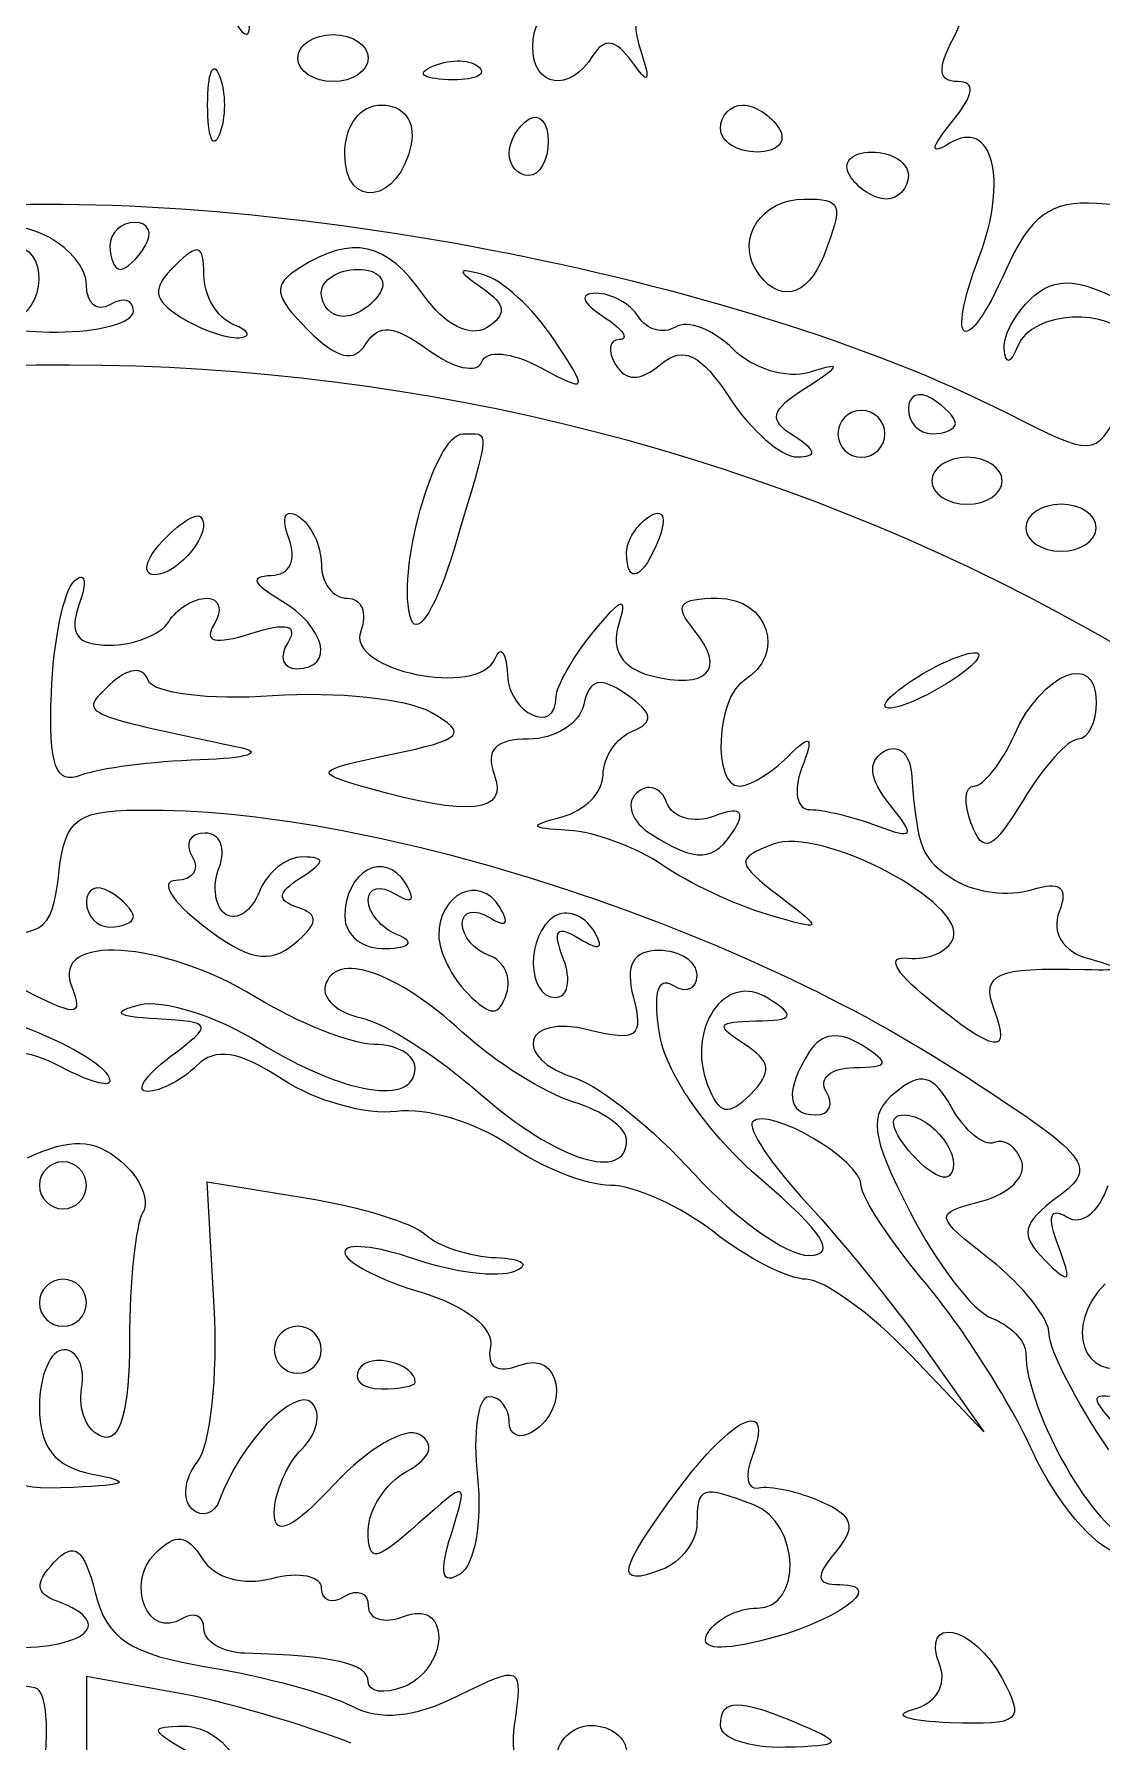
# Model space of a CAD drawing. Header units: millimetres. Extents: x 89 to 151, y 168 to 272.
# Drawn here: x 120.79 to 128.19, y 226.78 to 238.62 of the extents above; entities that cross this region are included whole.
import ezdxf

# ---------------------------------------------------------------- set-up
doc = ezdxf.new("R2010")
doc.units = ezdxf.units.MM
doc.layers.add('Layer_1', color=7, linetype='CONTINUOUS')

msp = doc.modelspace()

# ---------------------------------------------------------------- linework, layer by layer
at = {"layer": 'Layer_1', "color": 7}
for points in [[(122.61904, 238.454622)], [(123.56541, 238.403022)], [(121.99346, 238.12898)], [(125.54983, 237.966158)], [(122.94463, 237.789749)], [(124.08439, 237.793712)], [(126.44529, 237.6405)], [(121.5607, 237.152101)], [(125.79401, 236.989222)], [(122.78186, 236.826454)], [(121.47936, 236.700361)], [(122.17128, 236.608662)], [(127.17804, 235.921328)], [(126.68958, 235.849527)], [(127.50368, 235.523885)], [(128.15497, 235.198242)], [(121.67635, 235.100356)], [(124.89851, 235.025772)], [(123.40466, 234.562084)], [(126.68954, 233.965573)], [(127.28883, 233.145218)], [(125.64827, 233.109179)], [(122.61842, 232.566118)], [(121.4793, 232.502044)], [(123.31106, 232.375259)], [(123.9461, 232.232138)], [(125.71121, 231.620422)], [(126.28259, 231.290491)], [(124.89854, 230.953877)], [(126.85568, 230.879501)], [(125.82888, 230.682332)], [(121.1532, 230.639193)], [(121.1532, 229.825088)], [(122.78141, 229.499446)], [(123.4327, 229.272731)], [(123.68108, 228.217171)], [(123.10705, 227.197924)], [(126.88363, 227.004806)], [(125.54934, 226.894314)]]:
    msp.add_lwpolyline(points, close=True, dxfattribs=at)
for points in [[(124.2975, 236.311321), (124.29711, 236.311316)], [(126.05927, 235.833048), (126.05946, 235.832997)], [(124.45959, 232.212701), (124.45871, 232.212717)], [(126.99284, 231.929292), (126.99252, 231.929278)], [(122.03898, 229.796716), (121.99058, 230.663875), (122.67094, 230.553356)], [(126.99109, 229.474111), (127.37477, 228.929569), (126.87127, 229.458738)], [(125.4638, 227.539075), (125.46393, 227.539062)], [(121.76406, 227.124013), (121.15348, 227.234716), (121.15348, 226.579155)]]:
    msp.add_lwpolyline(points, dxfattribs=at)
for points in [[(124.73577, 240.332942), (131.20967, 238.971544), (136.41821, 234.551704), (138.6965, 228.486231)], [(131.68502, 237.791805), (130.30702, 238.71475), (129.26014, 239.254957), (127.88508, 239.752619)], [(127.16534, 238.593758), (127.30834, 238.860953), (127.21994, 238.926819), (126.39767, 239.16578)], [(122.28844, 238.820993), (122.28344, 238.549624), (122.27534, 238.549624), (122.11752, 238.820993)], [(124.2472, 238.536022), (124.2472, 238.670349), (124.3022, 238.761936), (124.36936, 238.739549)], [(125.21169, 238.702799), (124.96558, 238.780909), (124.92057, 238.739779), (124.9963, 238.505962)], [(122.61904, 238.454622), (122.61904, 238.544172), (122.729, 238.617443), (122.86328, 238.617443)], [(122.86328, 238.617443), (122.9976, 238.617443), (123.1075, 238.544173), (123.1075, 238.454622)], [(124.9342, 238.431292), (124.82385, 238.585742), (124.74287, 238.597988), (124.665, 238.471992)], [(127.19224, 238.291792), (127.05914, 238.291792), (127.05124, 238.380522), (127.16534, 238.593758)], [(124.665, 238.471992), (124.50393, 238.211385), (124.2472, 238.250729), (124.2472, 238.536022)], [(124.9963, 238.505962), (125.0682, 238.283919), (125.0529, 238.265341), (124.9342, 238.431292)], [(121.99346, 238.12898), (121.99346, 238.352858), (122.03046, 238.444445), (122.07556, 238.332506)], [(122.86328, 238.2918), (122.72894, 238.2918), (122.61904, 238.36507), (122.61904, 238.454622)], [(123.1075, 238.454622), (123.1075, 238.365072), (122.99755, 238.2918), (122.86328, 238.2918)], [(123.66381, 238.304652), (123.47413, 238.312552), (123.43556, 238.351052), (123.56541, 238.403022)], [(123.56544, 238.403032), (123.68301, 238.450072), (123.82342, 238.444282), (123.87752, 238.390172)], [(123.87752, 238.390172), (123.93162, 238.336062), (123.83542, 238.297592), (123.66381, 238.304652)], [(122.07556, 238.332506), (122.12066, 238.220569), (122.12066, 238.037393), (122.07556, 237.925452)], [(127.15724, 238.016306), (127.31017, 238.204829), (127.3212, 238.291792), (127.19224, 238.291792)], [(122.07556, 237.925452), (122.03046, 237.813516), (121.99346, 237.905102), (121.99346, 238.12898)], [(122.94463, 237.789752), (122.94463, 237.989752), (123.04973, 238.128964), (123.20081, 238.128964)], [(123.20081, 238.128964), (123.35244, 238.128964), (123.43549, 238.018182), (123.40433, 237.857519)], [(125.54983, 237.966158), (125.54983, 238.055708), (125.61873, 238.12898), (125.70304, 238.12898)], [(125.70304, 238.12898), (125.78724, 238.12898), (125.90153, 238.05571), (125.95688, 237.966158)], [(124.08439, 237.793712), (124.08439, 237.877972), (124.14539, 237.98466), (124.22007, 238.030781)], [(124.22007, 238.030781), (124.29477, 238.076901), (124.35576, 238.007961), (124.35576, 237.877569)], [(127.13844, 237.863805), (126.9972, 237.778935), (127.00301, 237.826205), (127.15724, 238.016306)], [(127.3429, 237.076131), (127.54691, 237.612729), (127.4354, 238.042256), (127.13844, 237.863805)], [(124.35576, 237.877569), (124.35576, 237.747184), (124.29476, 237.6405), (124.22007, 237.6405)], [(125.80366, 237.803336), (125.66405, 237.803336), (125.54983, 237.876606), (125.54983, 237.966158)], [(125.95688, 237.966158), (126.01228, 237.876608), (125.94328, 237.803336), (125.80366, 237.803336)], [(128.86308, 237.889952), (128.9792, 237.587292), (128.69007, 237.404859), (128.15842, 237.445369)], [(123.40433, 237.857519), (123.32503, 237.449038), (122.94463, 237.39295), (122.94463, 237.789749)], [(124.22007, 237.6405), (124.14537, 237.6405), (124.08439, 237.70944), (124.08439, 237.793712)], [(126.44529, 237.6405), (126.38989, 237.73005), (126.45889, 237.803321), (126.5985, 237.803321)], [(126.5985, 237.803321), (126.73811, 237.803321), (126.85234, 237.730051), (126.85234, 237.6405)], [(126.69913, 237.477679), (126.61493, 237.477679), (126.50063, 237.550949), (126.44529, 237.6405)], [(126.85234, 237.6405), (126.85234, 237.55095), (126.78344, 237.477679), (126.69913, 237.477679)], [(120.12338, 237.411304), (122.29308, 237.59225), (125.65706, 236.948873), (127.53863, 235.993094)], [(121.15366, 236.880831), (121.15366, 237.122752), (120.68697, 237.390963), (120.53334, 237.237335)], [(125.79401, 236.989215), (125.65772, 237.209733), (125.84161, 237.477679), (126.12926, 237.477679)], [(126.12926, 237.477679), (126.39334, 237.477679), (126.40413, 237.446369), (126.26505, 237.083942)], [(128.15842, 237.445369), (127.83995, 237.469639), (127.69523, 237.363109), (127.52541, 236.979441)], [(121.4889, 237.314921), (121.394, 237.314921), (121.31648, 237.241651), (121.31648, 237.152101)], [(121.5607, 237.152101), (121.6161, 237.241651), (121.5838, 237.314921), (121.4889, 237.314921)], [(121.96776, 236.954002), (121.96776, 237.163639), (121.92656, 237.17607), (121.76559, 237.015072)], [(123.49269, 236.808812), (123.23371, 237.178545), (122.99715, 237.23163), (122.63371, 237.001567)], [(129.08024, 233.892512), (124.96445, 236.670229), (119.51587, 237.104633), (114.96054, 235.018247)], [(120.63805, 237.152085), (120.89297, 237.152085), (120.88159, 236.708619), (120.62455, 236.622916)], [(121.31648, 237.152101), (121.31648, 237.062551), (121.34878, 236.989279), (121.38828, 236.989279)], [(121.38828, 236.989279), (121.42778, 236.989279), (121.50532, 237.062549), (121.5607, 237.152101)], [(126.26505, 237.083942), (126.15274, 236.791141), (125.94254, 236.74888), (125.79401, 236.989222)], [(127.52541, 236.979441), (127.25392, 236.366115), (127.10329, 236.445914), (127.3429, 237.076131)], [(121.76559, 237.015072), (121.60459, 236.854065), (121.61287, 236.781645), (121.80629, 236.659357)], [(122.17128, 236.608649), (122.05936, 236.653809), (121.96776, 236.809226), (121.96776, 236.954002)], [(122.63371, 237.001567), (122.44042, 236.879212), (122.44927, 236.810528), (122.68921, 236.570601)], [(122.78186, 236.826454), (122.78186, 236.916004), (122.89615, 236.989276), (123.0357, 236.989276)], [(123.0357, 236.989276), (123.17533, 236.989276), (123.24426, 236.916006), (123.18892, 236.826454)], [(123.90765, 236.952042), (123.71694, 237.003412), (123.71532, 236.987442), (123.89865, 236.859212)], [(124.39211, 236.50722), (124.25232, 236.717758), (124.03431, 236.917929), (123.90765, 236.952042)], [(127.73012, 236.811432), (127.90539, 236.956893), (128.09061, 236.920102), (128.55117, 236.648364)], [(121.31648, 236.745039), (121.22698, 236.689699), (121.15366, 236.750839), (121.15366, 236.880831)], [(121.4793, 236.700379), (121.4793, 236.780289), (121.4061, 236.800389), (121.31648, 236.745039)], [(122.93508, 236.663634), (122.85088, 236.663634), (122.78186, 236.736904), (122.78186, 236.826454)], [(123.18892, 236.826454), (123.13352, 236.736904), (123.01934, 236.663634), (122.93508, 236.663634)], [(123.92635, 236.584932), (123.81377, 236.515392), (123.63272, 236.608892), (123.49269, 236.808812)], [(123.89865, 236.859212), (124.06459, 236.742879), (124.07148, 236.67463), (123.92635, 236.584932)], [(124.68535, 236.823958), (124.56884, 236.822558), (124.58895, 236.758468), (124.73565, 236.66363)], [(124.98154, 236.660973), (124.92524, 236.751983), (124.792, 236.825329), (124.68535, 236.823958)], [(127.51665, 236.440011), (127.50965, 236.540978), (127.60565, 236.708126), (127.73012, 236.811432)], [(120.95019, 236.555066), (121.24124, 236.555066), (121.47936, 236.620446), (121.47936, 236.700361)], [(128.39726, 236.504011), (128.2564, 236.731905), (127.709, 236.701197), (127.61165, 236.459941)], [(120.62455, 236.622916), (120.51262, 236.585596), (120.65915, 236.555066), (120.95019, 236.555066)], [(121.80629, 236.659357), (121.93986, 236.574907), (122.12243, 236.510473), (122.21198, 236.516172)], [(122.21198, 236.516172), (122.30148, 236.521772), (122.28328, 236.563482), (122.17128, 236.608662)], [(122.68921, 236.570601), (122.89301, 236.36681), (123.00807, 236.339299), (123.09157, 236.474401)], [(123.09157, 236.474401), (123.17787, 236.614208), (123.29104, 236.602818), (123.52456, 236.430771)], [(124.73565, 236.66363), (124.86998, 236.57682), (124.9206, 236.504673), (124.84823, 236.503302)], [(125.23662, 236.589953), (125.15252, 236.538003), (125.03779, 236.569973), (124.98154, 236.660973)], [(125.63713, 236.436706), (125.50091, 236.572938), (125.32068, 236.641899), (125.23662, 236.589953)], [(124.29711, 236.311316), (124.63474, 236.130617), (124.63789, 236.137111), (124.39211, 236.50722)], [(124.84823, 236.503302), (124.77583, 236.502002), (124.76403, 236.423982), (124.82193, 236.330082)], [(125.13659, 236.332982), (125.29297, 236.462763), (125.4135, 236.403142), (125.61432, 236.096657)], [(127.61165, 236.459941), (127.56005, 236.332062), (127.52475, 236.324647), (127.51665, 236.440011)], [(123.52456, 236.430771), (123.69837, 236.302709), (123.86483, 236.265493), (123.89444, 236.348071)], [(123.89444, 236.348071), (123.92514, 236.433571), (124.09865, 236.417741), (124.2975, 236.311321)], [(124.82193, 236.330082), (124.89533, 236.211361), (124.99117, 236.212227), (125.13659, 236.332982)], [(126.16506, 236.275798), (126.01093, 236.228058), (125.77337, 236.300478), (125.63713, 236.436706)], [(126.14076, 236.168441), (126.39127, 236.328172), (126.39556, 236.347198), (126.16506, 236.275798)], [(125.61432, 236.096657), (125.76204, 235.871212), (125.97279, 235.68788), (126.08267, 235.689251)], [(126.05946, 235.832997), (125.87896, 235.947335), (125.8945, 236.011346), (126.14076, 236.168441)], [(127.01522, 236.093759), (126.92572, 236.149099), (126.8524, 236.116799), (126.8524, 236.021959)], [(127.17804, 235.921328), (127.17804, 235.960828), (127.10484, 236.038408), (127.01522, 236.093759)], [(126.52676, 236.012348), (126.43726, 236.012348), (126.36394, 235.939078), (126.36394, 235.849527)], [(126.68958, 235.849527), (126.68958, 235.939077), (126.61638, 236.012348), (126.52676, 236.012348)], [(126.8524, 236.021959), (126.8524, 235.927119), (126.9256, 235.849528), (127.01522, 235.849528)], [(127.53863, 235.993094), (128.13674, 235.689269), (128.14523, 235.689509), (128.31956, 236.015244)], [(123.76342, 235.849474), (123.95586, 235.849474), (123.96099, 235.916444), (123.70212, 235.050547)], [(127.01522, 235.849528), (127.10482, 235.849528), (127.17804, 235.881848), (127.17804, 235.921328)], [(123.40463, 234.562084), (123.29284, 234.870967), (123.56552, 235.849474), (123.76342, 235.849474)], [(126.08267, 235.689251), (126.22315, 235.690951), (126.21625, 235.733681), (126.05927, 235.833048)], [(126.36394, 235.849527), (126.36394, 235.759977), (126.43714, 235.686705), (126.52676, 235.686705)], [(126.52676, 235.686705), (126.61636, 235.686705), (126.68958, 235.759975), (126.68958, 235.849527)], [(127.25945, 235.686705), (127.12512, 235.686705), (127.01522, 235.613435), (127.01522, 235.523885)], [(127.50368, 235.523885), (127.50368, 235.613435), (127.39372, 235.686705), (127.25945, 235.686705)], [(127.01522, 235.523885), (127.01522, 235.434335), (127.12517, 235.361064), (127.25945, 235.361064)], [(127.25945, 235.361064), (127.39377, 235.361064), (127.50368, 235.434334), (127.50368, 235.523885)], [(121.94332, 235.274011), (122.03992, 235.182271), (121.79513, 234.872547), (121.62605, 234.872547)], [(121.67637, 235.100356), (121.79183, 235.22565), (121.91197, 235.303796), (121.94332, 235.274011)], [(122.55703, 235.125239), (122.50143, 235.270137), (122.52873, 235.335494), (122.62103, 235.278451)], [(122.62103, 235.278451), (122.70963, 235.223731), (122.78198, 235.073395), (122.78198, 234.944352)], [(124.8985, 235.025766), (124.8985, 235.110026), (124.9709, 235.223743), (125.05946, 235.278454)], [(125.05946, 235.278454), (125.15166, 235.335494), (125.17899, 235.270154), (125.12346, 235.125242)], [(127.91073, 235.361064), (127.77641, 235.361064), (127.6665, 235.287794), (127.6665, 235.198242)], [(128.15497, 235.198242), (128.15497, 235.287792), (128.04502, 235.361064), (127.91073, 235.361064)], [(127.6665, 235.198242), (127.6665, 235.108692), (127.77645, 235.035422), (127.91073, 235.035422)], [(127.91073, 235.035422), (128.04506, 235.035422), (128.15497, 235.108692), (128.15497, 235.198242)], [(121.62605, 234.872547), (121.53825, 234.872547), (121.56095, 234.975063), (121.67635, 235.100356)], [(122.43304, 234.8676), (122.56509, 234.8706), (122.61498, 234.974209), (122.55703, 235.125239)], [(123.70212, 235.050547), (123.58416, 234.655913), (123.45027, 234.436105), (123.40466, 234.562084)], [(125.12346, 235.125242), (125.01521, 234.843168), (124.89851, 234.791559), (124.89851, 235.025772)], [(122.78198, 234.944352), (122.78198, 234.815306), (122.86308, 234.709729), (122.96223, 234.709729)], [(120.91007, 234.05104), (120.92357, 234.412206), (120.99557, 234.763113), (121.07009, 234.830832)], [(121.07009, 234.830832), (121.14459, 234.898552), (121.15959, 234.825732), (121.10339, 234.669021)], [(122.49704, 234.696688), (122.30793, 234.80684), (122.28641, 234.864313), (122.43304, 234.8676)], [(121.10339, 234.669021), (121.02889, 234.461433), (121.08549, 234.384083), (121.31207, 234.384083)], [(121.72361, 234.546905), (121.77901, 234.636455), (121.89752, 234.709725), (121.98707, 234.709725)], [(121.98707, 234.709725), (122.07667, 234.709725), (122.09978, 234.628615), (122.03847, 234.52946)], [(122.60949, 234.221265), (122.88037, 234.221265), (122.81117, 234.513687), (122.49704, 234.696688)], [(122.96223, 234.709729), (123.06133, 234.709729), (123.10319, 234.607384), (123.05513, 234.482282)], [(124.66768, 234.475085), (124.86679, 234.71946), (124.90628, 234.730156), (124.84176, 234.522245)], [(125.36573, 234.49122), (125.22372, 234.662344), (125.25931, 234.709728), (125.52996, 234.709728)], [(125.52996, 234.709728), (125.8835, 234.709728), (126.00777, 234.322207), (125.71273, 234.139854)], [(121.31207, 234.384083), (121.48308, 234.384083), (121.66827, 234.457353), (121.72361, 234.546905)], [(122.03847, 234.52946), (121.96267, 234.40666), (122.04347, 234.386268), (122.29348, 234.4655)], [(122.29348, 234.4655), (122.54309, 234.54472), (122.62439, 234.52433), (122.54849, 234.40153)], [(123.05513, 234.482282), (122.95003, 234.208351), (123.87323, 234.018449), (123.98625, 234.290754)], [(124.41015, 234.027326), (124.41015, 234.099766), (124.52601, 234.301253), (124.66768, 234.475085)], [(124.84176, 234.522245), (124.78876, 234.351437), (124.86956, 234.224264), (125.06327, 234.173607)], [(125.06327, 234.173607), (125.45803, 234.070383), (125.59533, 234.214567), (125.36573, 234.49122)], [(122.54849, 234.40153), (122.48719, 234.30239), (122.51459, 234.221265), (122.60949, 234.221265)], [(123.98625, 234.290754), (124.02615, 234.386864), (124.06455, 234.337284), (124.07165, 234.180562)], [(127.01518, 234.221262), (127.19428, 234.317112), (127.34082, 234.358907), (127.34082, 234.314132)], [(127.34082, 234.314132), (127.34082, 234.269352), (127.19428, 234.154296), (127.01518, 234.058443)], [(127.58718, 233.76297), (127.78304, 234.196584), (128.15496, 234.345687), (128.15496, 233.990599)], [(121.581, 234.139847), (121.5432, 234.240696), (121.44137, 234.228637), (121.31333, 234.108157)], [(126.68954, 233.965573), (126.68954, 234.010353), (126.83607, 234.125409), (127.01518, 234.221262)], [(121.31333, 234.108157), (121.10107, 233.908432), (121.08947, 233.914), (122.21205, 233.676613)], [(122.44401, 234.032621), (122.00287, 234.002051), (121.61453, 234.050291), (121.581, 234.139847)], [(124.07165, 234.180562), (124.08345, 233.906261), (124.41015, 233.758627), (124.41015, 234.027326)], [(124.89859, 234.041752), (124.71644, 234.169237), (124.64098, 234.151694), (124.60171, 233.972732)], [(125.71273, 234.139854), (125.51955, 234.020465), (125.49228, 233.407159), (125.68023, 233.407159)], [(121.11435, 233.482175), (120.93893, 233.414865), (120.89126, 233.547595), (120.91007, 234.05104)], [(123.54316, 233.917837), (123.37975, 234.011547), (122.88514, 234.0632), (122.44401, 234.032621)], [(124.60171, 233.972732), (124.57271, 233.840762), (124.40007, 233.732787), (124.21795, 233.732787)], [(124.93929, 233.78824), (125.09239, 233.85035), (125.0823, 233.91318), (124.89859, 234.041752)], [(127.01518, 234.058443), (126.83607, 233.962593), (126.68954, 233.920798), (126.68954, 233.965573)], [(128.15496, 233.990599), (128.15496, 233.848809), (128.09866, 233.732798), (128.02991, 233.732798)], [(123.27039, 233.627801), (123.76775, 233.732232), (123.80245, 233.769134), (123.54316, 233.917837)], [(124.21795, 233.732787), (123.99052, 233.732787), (123.91617, 233.656317), (123.98055, 233.488555)], [(124.73575, 233.486931), (124.73575, 233.607226), (124.82735, 233.742818), (124.93929, 233.78824)], [(126.01551, 233.610685), (126.17991, 233.773873), (126.19905, 233.757736), (126.11211, 233.529285)], [(127.30734, 233.407156), (127.37284, 233.407156), (127.49877, 233.567272), (127.58718, 233.76297)], [(128.02991, 233.732798), (127.96121, 233.732798), (127.78882, 233.541656), (127.64708, 233.308039)], [(122.21205, 233.676613), (122.39115, 233.638733), (122.26885, 233.599253), (121.94043, 233.588863)], [(123.10756, 233.392465), (122.71829, 233.503089), (122.72542, 233.513376), (123.27039, 233.627801)], [(125.68023, 233.407159), (125.75183, 233.407159), (125.90275, 233.498739), (126.01551, 233.610685)], [(126.7226, 233.280776), (126.58046, 233.455711), (126.56711, 233.575581), (126.6819, 233.646514)], [(126.6819, 233.646514), (126.7759, 233.704544), (126.86179, 233.637814), (126.87299, 233.498188)], [(121.94043, 233.588863), (121.61193, 233.578493), (121.24019, 233.530463), (121.11435, 233.482175)], [(123.98055, 233.488555), (124.08237, 233.223091), (123.80933, 233.19303), (123.10756, 233.392465)], [(124.45081, 233.193744), (124.60753, 233.234694), (124.73575, 233.366633), (124.73575, 233.486931)], [(126.11211, 233.529285), (126.05241, 233.37257), (126.07881, 233.244348), (126.17051, 233.244348)], [(126.87299, 233.498188), (126.91589, 232.963661), (126.94099, 232.902517), (127.17828, 232.753661)], [(125.17554, 233.294192), (125.13724, 233.401103), (125.04304, 233.429635), (124.96622, 233.357602)], [(127.28874, 233.145218), (127.23354, 233.289284), (127.24174, 233.407156), (127.30734, 233.407156)], [(124.96622, 233.357602), (124.88932, 233.285572), (124.93432, 233.158469), (125.06602, 233.075159)], [(125.5056, 233.199742), (125.36237, 233.144772), (125.21384, 233.187272), (125.17554, 233.294192)], [(125.6483, 233.109182), (125.7265, 233.235722), (125.6786, 233.266124), (125.5056, 233.199742)], [(126.6357, 233.132451), (126.89227, 233.036191), (126.90441, 233.056921), (126.7226, 233.280776)], [(127.64708, 233.308039), (127.43571, 232.959692), (127.37126, 232.930401), (127.28883, 233.145218)], [(120.96086, 232.796535), (121.00676, 233.195256), (121.07804, 233.243983), (121.61215, 233.241466)], [(121.61215, 233.241466), (123.19343, 233.233966), (125.61667, 232.449608), (127.18009, 231.439115)], [(124.49591, 233.100404), (124.22142, 233.116114), (124.21381, 233.131844), (124.45081, 233.193744)], [(127.16237, 232.348816), (127.26187, 232.595062), (126.24054, 233.131676), (125.91362, 233.004929)], [(126.17051, 233.244348), (126.26231, 233.244348), (126.47166, 233.193988), (126.6357, 233.132451)], [(121.97538, 233.081525), (121.87093, 233.081525), (121.83081, 233.008255), (121.88618, 232.918703)], [(122.07348, 232.842506), (122.12388, 232.973967), (122.08048, 233.081525), (121.97538, 233.081525)], [(125.14719, 232.859216), (124.97055, 232.981479), (124.67747, 233.090016), (124.49591, 233.100404)], [(125.06602, 233.075159), (125.38435, 232.87384), (125.50726, 232.881024), (125.64827, 233.109179)], [(121.88618, 232.918703), (121.94158, 232.829153), (121.89118, 232.754252), (121.77373, 232.752261)], [(122.65448, 232.91621), (122.53967, 232.91751), (122.40383, 232.80922), (122.35248, 232.675407)], [(122.64128, 232.773098), (122.81114, 232.880717), (122.81427, 232.914301), (122.65448, 232.91621)], [(123.36569, 232.733386), (123.21957, 232.969812), (122.94472, 232.818766), (122.94472, 232.502047)], [(125.91362, 233.004929), (125.65326, 232.903988), (125.65663, 232.875961), (125.95682, 232.645991)], [(120.27835, 232.399074), (120.86024, 232.352694), (120.91335, 232.383614), (120.96086, 232.796535)], [(122.12048, 232.517799), (122.04428, 232.564929), (122.02308, 232.711046), (122.07348, 232.842506)], [(122.61848, 232.566113), (122.46926, 232.615853), (122.47498, 232.66771), (122.64128, 232.773098)], [(124.01697, 232.570557), (123.87811, 232.795236), (123.59602, 232.662027), (123.59602, 232.371781)], [(125.87542, 232.516734), (125.65153, 232.582844), (125.32383, 232.736952), (125.14719, 232.859216)], [(121.31648, 232.674475), (121.22698, 232.729825), (121.15366, 232.697515), (121.15366, 232.602675)], [(121.4793, 232.502045), (121.4793, 232.541545), (121.4061, 232.619125), (121.31648, 232.674475)], [(121.77373, 232.752261), (121.65656, 232.750261), (121.74253, 232.60889), (121.96478, 232.438083)], [(122.35248, 232.675407), (122.30118, 232.541593), (122.19674, 232.47067), (122.12048, 232.517799)], [(123.1075, 232.616246), (123.1075, 232.703616), (123.1921, 232.72283), (123.29549, 232.658926)], [(123.29549, 232.658926), (123.41292, 232.586366), (123.43923, 232.614326), (123.36569, 232.733386)], [(127.17828, 232.753661), (127.31261, 232.669421), (127.55027, 232.640242), (127.70643, 232.688831)], [(127.70643, 232.688831), (127.90882, 232.751811), (127.96383, 232.708091), (127.898, 232.536534)], [(121.15366, 232.602675), (121.15366, 232.507835), (121.22686, 232.430244), (121.31648, 232.430244)], [(122.59322, 232.313642), (122.7621, 232.453801), (122.7683, 232.516138), (122.61842, 232.566118)], [(123.31104, 232.375259), (123.19911, 232.420419), (123.1075, 232.528873), (123.1075, 232.616246)], [(123.7588, 232.453417), (123.7588, 232.540787), (123.8434, 232.56), (123.94677, 232.496097)], [(123.94677, 232.496097), (124.0642, 232.423537), (124.09051, 232.451497), (124.01697, 232.570557)], [(124.66827, 232.407731), (124.60347, 232.512582), (124.48225, 232.556211), (124.39889, 232.504681)], [(125.95682, 232.645991), (126.27167, 232.404813), (126.26897, 232.400529), (125.87542, 232.516734)], [(127.898, 232.536534), (127.842, 232.390351), (127.9221, 232.262496), (128.10254, 232.210804)], [(121.31648, 232.430244), (121.40608, 232.430244), (121.4793, 232.462564), (121.4793, 232.502044)], [(121.96478, 232.438083), (122.27568, 232.199203), (122.42072, 232.170481), (122.59322, 232.313642)], [(122.94472, 232.502047), (122.94472, 232.373001), (123.07292, 232.273209), (123.22966, 232.280279)], [(123.94604, 232.23214), (123.84303, 232.26647), (123.7588, 232.366043), (123.7588, 232.453417)], [(124.39889, 232.504681), (124.19872, 232.380975), (124.20352, 231.94176), (124.40589, 231.94176)], [(124.45871, 232.212717), (124.38331, 232.409446), (124.41381, 232.447154), (124.57037, 232.350381)], [(122.32932, 231.942363), (121.67879, 232.339), (120.90947, 232.386419), (121.0496, 232.021243)], [(123.22966, 232.280279), (123.39988, 232.287979), (123.43266, 232.326189), (123.31106, 232.375259)], [(123.59602, 232.371781), (123.59602, 232.260645), (123.68672, 232.079052), (123.7975, 231.968231)], [(124.57037, 232.350381), (124.71492, 232.261041), (124.74717, 232.279951), (124.66827, 232.407731)], [(126.85236, 232.214214), (126.98669, 232.198694), (127.1262, 232.259264), (127.16237, 232.348816)], [(123.7588, 231.702169), (123.30117, 232.123863), (122.87595, 232.267606), (122.80915, 232.023188)], [(124.06616, 231.968231), (124.10316, 232.079052), (124.04906, 232.197809), (123.9461, 232.232138)], [(124.40589, 231.94176), (124.49259, 231.94176), (124.51677, 232.063682), (124.45959, 232.212701)], [(125.12384, 232.267417), (124.94098, 232.267417), (124.88656, 232.168217), (124.94556, 231.942549)], [(125.38705, 232.094986), (125.38705, 232.189826), (125.26857, 232.267417), (125.12384, 232.267417)], [(126.99252, 231.929278), (126.75022, 232.126667), (126.69841, 232.232001), (126.85236, 232.214214)], [(128.10254, 232.210804), (128.36371, 232.135944), (128.36024, 232.126694), (128.07384, 232.133904)], [(125.13128, 231.669877), (125.07968, 231.963064), (125.11148, 232.092824), (125.21868, 232.026616)], [(125.21868, 232.026616), (125.31128, 231.969386), (125.38705, 232.000146), (125.38705, 232.094986)], [(125.87779, 231.936886), (125.58298, 232.123285), (125.30905, 231.728416), (125.4601, 231.334787)], [(128.07384, 232.133904), (127.45651, 232.149424), (127.35166, 232.103814), (127.44509, 231.860362)], [(121.0496, 232.021243), (121.1338, 231.801589), (121.0928, 231.801589), (120.66805, 232.021243)], [(122.80915, 232.023188), (122.78465, 231.933638), (122.89675, 231.8333), (123.05821, 231.800217)], [(123.7975, 231.968231), (123.95761, 231.808124), (124.01278, 231.808124), (124.06616, 231.968231)], [(119.85832, 231.941753), (120.32261, 231.941753), (121.31563, 231.546683), (121.31563, 231.361968)], [(121.64126, 231.792648), (121.35805, 231.809388), (121.3214, 231.839468), (121.52081, 231.891488)], [(121.52081, 231.891488), (121.67843, 231.932618), (122.05343, 231.814218), (122.35413, 231.628369)], [(123.14737, 231.61672), (122.99065, 231.617054), (122.62254, 231.763594), (122.32932, 231.942363)], [(124.63891, 231.715968), (124.17883, 231.831447), (124.09754, 231.52279), (124.55021, 231.37912)], [(124.94556, 231.942549), (125.01746, 231.667578), (124.97036, 231.632777), (124.63891, 231.715968)], [(125.79409, 231.778956), (126.06082, 231.783056), (126.07598, 231.811616), (125.87779, 231.936886)], [(127.44509, 231.860362), (127.56987, 231.535052), (127.45559, 231.55252), (126.99284, 231.929292)], [(121.73236, 231.529529), (122.03798, 231.760682), (122.03496, 231.769377), (121.64126, 231.792648)], [(123.05821, 231.800217), (123.21965, 231.767137), (123.59242, 231.52901), (123.88657, 231.271049)], [(125.71129, 231.620421), (125.51168, 231.74662), (125.52643, 231.774858), (125.79409, 231.778956)], [(126.53104, 231.610033), (126.3728, 231.710108), (126.24892, 231.695403), (126.16719, 231.566833)], [(120.97957, 231.458858), (120.72982, 231.59252), (120.58313, 231.588574), (120.40833, 231.443508)], [(122.51048, 231.374214), (122.20992, 231.571151), (122.0458, 231.597215), (121.91704, 231.468454)], [(122.35413, 231.628369), (122.93848, 231.267221), (123.43231, 231.187032), (123.43231, 231.453291)], [(123.43231, 231.453291), (123.43231, 231.542841), (123.30411, 231.616385), (123.14737, 231.61672)], [(124.5322, 231.216401), (124.33071, 231.277271), (123.98267, 231.495868), (123.7588, 231.702169)], [(125.82882, 230.682334), (125.47389, 230.985578), (125.17791, 231.404599), (125.13128, 231.669877)], [(125.75731, 231.270047), (125.91119, 231.423937), (125.90116, 231.500371), (125.71121, 231.620422)], [(126.47644, 231.455807), (126.72174, 231.457907), (126.73087, 231.483667), (126.53104, 231.610033)], [(121.57767, 231.290475), (121.48897, 231.290475), (121.55857, 231.398056), (121.73236, 231.529529)], [(126.16719, 231.566833), (125.99281, 231.292518), (126.00915, 231.127669), (126.21079, 231.127669)], [(121.31563, 231.361968), (121.31563, 231.316348), (121.16441, 231.359968), (120.97957, 231.458858)], [(121.91704, 231.468454), (121.81914, 231.370574), (121.66644, 231.290475), (121.57767, 231.290475)], [(123.30295, 231.151398), (123.09559, 231.124228), (122.73899, 231.224498), (122.51048, 231.374214)], [(124.55021, 231.37912), (124.71681, 231.32624), (125.08494, 231.028229), (125.36827, 230.716863)], [(126.28252, 231.290492), (126.22712, 231.380042), (126.31442, 231.454436), (126.47644, 231.455807)], [(127.1534, 231.177401), (127.0252, 231.406559), (126.939, 231.429967), (126.76261, 231.283577)], [(127.18009, 231.439115), (128.12124, 230.830818), (128.17151, 230.768474), (127.88904, 230.559912)], [(123.88657, 231.271049), (124.4135, 230.808962), (124.89854, 230.65694), (124.89854, 230.953877)], [(125.4601, 231.334787), (125.5386, 231.130279), (125.60342, 231.116157), (125.75731, 231.270047)], [(126.21079, 231.127669), (126.30569, 231.127669), (126.33794, 231.200939), (126.28259, 231.290491)], [(126.76261, 231.283577), (126.57153, 231.124988), (126.58737, 230.995775), (126.86456, 230.45251)], [(124.08087, 230.919997), (123.86037, 231.074441), (123.51031, 231.178572), (123.30295, 231.151398)], [(124.89854, 230.953877), (124.89854, 231.037397), (124.73369, 231.155531), (124.5322, 231.216401)], [(126.526, 230.639128), (126.526, 230.814916), (125.88305, 231.19026), (125.77206, 231.079267)], [(126.85566, 230.879501), (126.72721, 231.034243), (126.71489, 231.127667), (126.82286, 231.127667)], [(126.82286, 231.127667), (127.01964, 231.127667), (127.24906, 230.818763), (127.13615, 230.705847)], [(127.4474, 230.936352), (127.3762, 230.907252), (127.24387, 231.015722), (127.1534, 231.177401)], [(125.77206, 231.079267), (125.73096, 231.038147), (125.90209, 230.782682), (126.15235, 230.511575)], [(120.7436, 230.830493), (121.04798, 230.969178), (121.2026, 230.963686), (121.39079, 230.807503)], [(124.78621, 230.639191), (124.61878, 230.639191), (124.30138, 230.765548), (124.08087, 230.919997)], [(127.13615, 230.705847), (127.09525, 230.664867), (126.96895, 230.743007), (126.85568, 230.879501)], [(127.63883, 230.803478), (127.60473, 230.905666), (127.51864, 230.965456), (127.4474, 230.936352)], [(120.99038, 230.802015), (120.90078, 230.802015), (120.82756, 230.728745), (120.82756, 230.639193)], [(121.1532, 230.639193), (121.1532, 230.728743), (121.08, 230.802015), (120.99038, 230.802015)], [(121.39079, 230.807503), (121.52679, 230.694634), (121.59612, 230.534444), (121.54487, 230.451515)], [(127.35961, 230.528474), (127.54724, 230.577544), (127.67289, 230.701295), (127.63883, 230.803478)], [(125.36827, 230.716863), (125.65161, 230.405496), (126.00987, 230.151831), (126.16441, 230.153163)], [(126.16441, 230.153163), (126.36266, 230.154863), (126.26391, 230.310708), (125.82888, 230.682332)], [(120.82756, 230.639193), (120.82756, 230.549643), (120.90076, 230.476373), (120.99038, 230.476373)], [(120.99038, 230.476373), (121.07988, 230.476373), (121.1532, 230.549643), (121.1532, 230.639193)], [(122.67094, 230.553356), (123.04514, 230.492576), (123.42092, 230.377111), (123.506, 230.296777)], [(125.50464, 230.313549), (125.27695, 230.492653), (124.95365, 230.639191), (124.78621, 230.639191)], [(126.97746, 229.952867), (126.72915, 230.247026), (126.526, 230.555843), (126.526, 230.639128)], [(127.42391, 230.120361), (127.02675, 230.432763), (127.02545, 230.441076), (127.35961, 230.528474)], [(127.88904, 230.559912), (127.63831, 230.374791), (127.62238, 230.297828), (127.79824, 230.120945)], [(127.95284, 230.419268), (128.05295, 230.357428), (128.17779, 230.454248), (128.23647, 230.639154)], [(121.54487, 230.451515), (121.49357, 230.368585), (121.45167, 229.969835), (121.45167, 229.565402)], [(126.15235, 230.511575), (126.40264, 230.240468), (126.78006, 229.77361), (126.99109, 229.474111)], [(126.86456, 230.45251), (127.04506, 230.098705), (127.29933, 229.768323), (127.42961, 229.718329)], [(127.89274, 230.218105), (127.81344, 230.426191), (127.83344, 230.493038), (127.95284, 230.419268)], [(123.506, 230.296777), (123.591, 230.216437), (123.81088, 230.144929), (123.99446, 230.137859)], [(126.1432, 229.987907), (126.01973, 229.987907), (125.73234, 230.134446), (125.50464, 230.313549)], [(123.42922, 230.127519), (123.16247, 230.220509), (122.94421, 230.24229), (122.94421, 230.175909)], [(122.94421, 230.175909), (122.94421, 230.109529), (123.18235, 229.984358), (123.47339, 229.897737)], [(127.79824, 230.120945), (127.97426, 229.943848), (127.99073, 229.960785), (127.89274, 230.218105)], [(124.12121, 230.041719), (124.00732, 229.995909), (123.69598, 230.034519), (123.42922, 230.127519)], [(123.99446, 230.137859), (124.17804, 230.130759), (124.2351, 230.087529), (124.12121, 230.041719)], [(127.82932, 229.606844), (127.82932, 229.713886), (127.64688, 229.944967), (127.42391, 230.120361)], [(120.99038, 229.987909), (120.90078, 229.987909), (120.82756, 229.914639), (120.82756, 229.825088)], [(121.1532, 229.825088), (121.1532, 229.914638), (121.08, 229.987909), (120.99038, 229.987909)], [(126.87127, 229.458738), (126.59435, 229.749781), (126.26671, 229.987907), (126.1432, 229.987907)], [(127.71545, 228.790824), (127.55786, 229.135789), (127.22576, 229.658708), (126.97746, 229.952867)], [(128.21595, 229.955871), (127.92762, 229.667539), (128.06139, 229.265894), (128.40219, 229.396674)], [(120.82756, 229.825088), (120.82756, 229.735538), (120.90076, 229.662266), (120.99038, 229.662266)], [(120.99038, 229.662266), (121.07988, 229.662266), (121.1532, 229.735536), (121.1532, 229.825088)], [(123.47339, 229.897737), (123.78271, 229.805677), (123.98288, 229.648098), (123.9552, 229.518448)], [(121.92273, 228.722095), (122.01323, 228.836196), (122.06556, 229.319778), (122.03898, 229.796716)], [(127.42961, 229.718329), (127.5599, 229.668339), (127.66649, 229.559649), (127.66649, 229.476802)], [(122.61859, 229.662266), (122.52899, 229.662266), (122.45577, 229.588996), (122.45577, 229.499446)], [(122.78141, 229.499446), (122.78141, 229.588996), (122.70821, 229.662266), (122.61859, 229.662266)], [(128.24225, 228.804556), (128.01514, 229.138775), (127.82932, 229.499804), (127.82932, 229.606844)], [(120.99743, 229.499444), (120.90403, 229.499444), (120.82747, 229.321365), (120.82747, 229.103714)], [(121.11959, 229.231397), (121.14599, 229.378822), (121.09099, 229.499444), (120.99743, 229.499444)], [(121.45167, 229.565402), (121.45167, 229.075612), (121.38827, 228.85232), (121.2617, 228.896709)], [(122.45577, 229.499446), (122.45577, 229.409896), (122.52897, 229.336624), (122.61859, 229.336624)], [(122.61859, 229.336624), (122.70809, 229.336624), (122.78141, 229.409894), (122.78141, 229.499446)], [(123.4327, 229.272741), (123.4327, 229.407496), (123.11655, 229.4837), (123.04405, 229.366411)], [(123.9552, 229.518448), (123.9251, 229.377789), (123.9997, 229.33187), (124.15872, 229.392931)], [(124.15872, 229.392931), (124.43823, 229.500183), (124.51516, 229.09541), (124.24672, 228.929552)], [(127.66649, 229.476802), (127.66649, 229.076094), (128.16812, 228.196881), (128.39675, 228.196881)], [(123.04405, 229.366411), (122.99705, 229.290321), (123.06515, 229.228071), (123.19563, 229.228071)], [(121.2617, 228.896709), (121.15726, 228.933359), (121.09328, 229.083973), (121.11959, 229.231397)], [(122.71658, 229.130118), (122.59849, 229.248235), (122.21712, 228.847969), (122.07693, 228.458713)], [(123.19563, 229.228071), (123.32605, 229.228071), (123.4327, 229.248171), (123.4327, 229.272731)], [(121.06076, 228.544684), (120.57523, 228.523124), (120.56196, 228.541684), (120.58268, 229.214502)], [(120.82747, 229.103714), (120.82747, 228.822783), (120.93375, 228.687516), (121.19381, 228.637424)], [(122.64848, 228.812872), (122.7545, 228.918839), (122.7851, 229.061603), (122.71658, 229.130118)], [(123.94352, 229.173783), (123.86632, 229.173783), (123.83081, 228.922387), (123.86462, 228.615123)], [(124.0839, 229.001352), (124.0839, 229.096192), (124.0208, 229.173783), (123.94352, 229.173783)], [(125.25431, 228.529105), (125.63448, 229.043312), (125.92771, 229.175041), (125.76847, 228.760086)], [(128.39886, 229.150576), (128.08658, 229.209206), (128.08494, 229.198696), (128.35886, 228.894215)], [(124.24672, 228.929552), (124.15712, 228.874202), (124.0839, 228.906512), (124.0839, 229.001352)], [(123.4635, 228.91055), (123.3678, 228.96966), (123.10201, 228.81568), (122.87272, 228.568398)], [(123.3722, 228.654707), (123.54171, 228.749577), (123.57463, 228.841842), (123.4635, 228.91055)], [(122.45581, 228.369492), (122.45581, 228.507382), (122.54251, 228.706903), (122.64848, 228.812872)], [(125.76847, 228.760086), (125.71547, 228.622096), (125.73617, 228.523824), (125.81427, 228.541702)], [(128.31537, 228.081664), (128.143, 228.126734), (127.87304, 228.44586), (127.71545, 228.790824)], [(121.19381, 228.637424), (121.47522, 228.583224), (121.44437, 228.561714), (121.06076, 228.544684)], [(121.88503, 228.396453), (121.81523, 228.461453), (121.83213, 228.607991), (121.92273, 228.722095)], [(123.10705, 228.244951), (123.10705, 228.388708), (123.22632, 228.573098), (123.3722, 228.654707)], [(122.87272, 228.568398), (122.58347, 228.256452), (122.45581, 228.195548), (122.45581, 228.369492)], [(123.68112, 228.217191), (123.80092, 228.601466), (123.79948, 228.601954), (123.45434, 228.293751)], [(123.86462, 228.615123), (123.89852, 228.307862), (123.84392, 228.005608), (123.74338, 227.943449)], [(125.14225, 227.975168), (124.81153, 227.84826), (124.83435, 227.961128), (125.25431, 228.529105)], [(125.78021, 228.423684), (125.41906, 228.562274), (125.38648, 228.551681), (125.38648, 228.295701)], [(125.81427, 228.541702), (125.89247, 228.559592), (126.08646, 228.517392), (126.24546, 228.447942)], [(122.07693, 228.458713), (122.04123, 228.359483), (121.95477, 228.331464), (121.88503, 228.396453)], [(125.80321, 227.708409), (126.12132, 227.708409), (126.10234, 228.300098), (125.78021, 228.423684)], [(126.24546, 228.447942), (126.47044, 228.349682), (126.4931, 228.271718), (126.34767, 228.09645)], [(123.45434, 228.293751), (123.15578, 228.027098), (123.10705, 228.020252), (123.10705, 228.244951)], [(125.38648, 228.295701), (125.38648, 228.170958), (125.27652, 228.026715), (125.14225, 227.975168)], [(120.92948, 228.025638), (121.0688, 228.174258), (121.13655, 228.124348), (121.2139, 227.816158)], [(121.63007, 228.087587), (121.77215, 228.229677), (121.85206, 228.220514), (121.95742, 228.050047)], [(123.74338, 227.943449), (123.61637, 227.864959), (123.59734, 227.948549), (123.68108, 228.217171)], [(121.81573, 227.633956), (121.5791, 227.487709), (121.41968, 227.877205), (121.63007, 228.087587)], [(121.95742, 228.050047), (122.03902, 227.91798), (122.23864, 227.861626), (122.4391, 227.914049)], [(126.34767, 228.09645), (126.20458, 227.924017), (126.21123, 227.871233), (126.37597, 227.871233)], [(120.95008, 227.755917), (120.79895, 227.811337), (120.79363, 227.880765), (120.92948, 228.025638)], [(122.4391, 227.914049), (122.62738, 227.963279), (122.78141, 227.932829), (122.78141, 227.846379)], [(121.2139, 227.816158), (121.2954, 227.491515), (121.45226, 227.388916), (122.00794, 227.296865)], [(122.78141, 227.846379), (122.78141, 227.759919), (122.85461, 227.734482), (122.94423, 227.789829)], [(122.94423, 227.789829), (123.03373, 227.845169), (123.10705, 227.815169), (123.10705, 227.723129)], [(126.37597, 227.871233), (126.71945, 227.871233), (126.33637, 227.600488), (125.82054, 227.478675)], [(120.50232, 227.437059), (121.11954, 227.402559), (121.38949, 227.594799), (120.95008, 227.755917)], [(121.9673, 227.565316), (121.9673, 227.654596), (121.8991, 227.685479), (121.81573, 227.633956)], [(123.10705, 227.723129), (123.10705, 227.631099), (123.217, 227.59798), (123.35128, 227.649529)], [(123.35128, 227.649529), (123.50148, 227.707169), (123.59552, 227.649218), (123.59552, 227.499017)], [(125.46393, 227.539062), (125.52153, 227.632192), (125.67417, 227.708409), (125.80321, 227.708409)], [(122.25224, 227.395026), (122.09552, 227.399326), (121.9673, 227.476046), (121.9673, 227.565316)], [(127.06973, 227.311561), (126.9326, 227.66892), (127.30507, 227.590205), (127.50322, 227.219951)], [(123.59552, 227.499017), (123.59552, 227.364689), (123.48557, 227.21261), (123.35128, 227.161064)], [(125.82054, 227.478675), (125.51838, 227.407325), (125.39525, 227.428175), (125.4638, 227.539075)], [(123.10705, 227.197919), (123.10705, 227.322963), (122.8695, 227.37774), (122.25224, 227.395026)], [(120.81381, 227.147266), (120.65616, 227.244706), (119.26852, 226.942581), (118.85345, 226.720444)], [(122.00794, 227.296865), (122.38882, 227.233765), (122.83136, 227.113366), (122.99137, 227.029298)], [(123.73238, 227.100978), (124.17087, 227.319726), (124.18083, 227.314482), (124.11957, 226.897126)], [(126.88363, 227.004805), (127.0439, 227.047055), (127.1219, 227.175606), (127.06973, 227.311561)], [(127.50322, 227.219951), (127.66173, 226.9238), (127.62905, 226.896019), (127.14261, 226.913196)], [(120.84401, 226.470203), (120.89751, 226.799242), (120.88401, 227.10392), (120.81381, 227.147266)], [(122.98877, 226.771781), (122.65111, 226.904624), (122.09987, 227.063127), (121.76406, 227.124013)], [(122.99137, 227.029298), (123.18793, 226.926035), (123.42832, 226.949288), (123.73238, 227.100978)], [(123.35128, 227.161064), (123.21696, 227.109524), (123.10705, 227.126094), (123.10705, 227.197924)], [(125.54938, 226.894314), (125.54938, 227.08542), (125.67455, 227.08542), (126.11924, 226.894314)], [(127.14261, 226.913196), (126.84841, 226.923566), (126.73187, 226.964816), (126.88363, 227.004806)], [(121.8452, 226.718451), (121.59245, 226.865669), (121.59048, 226.884972), (121.8278, 226.889364)], [(121.8278, 226.889364), (121.97493, 226.892164), (122.14065, 226.776154), (122.19607, 226.631746)], [(124.11957, 226.897126), (124.05197, 226.436303), (124.45924, 225.927419), (124.64941, 226.235135)], [(124.41008, 226.650095), (124.41008, 226.784421), (124.52004, 226.894327), (124.65432, 226.894327)], [(124.65432, 226.894327), (124.78864, 226.894327), (124.89854, 226.808847), (124.89854, 226.704368)], [(125.99708, 226.742937), (125.75083, 226.736637), (125.54934, 226.804767), (125.54934, 226.894314)], [(126.11924, 226.894314), (126.4078, 226.770319), (126.39389, 226.753077), (125.99708, 226.742937)]]:
    msp.add_open_spline(points, degree=3, dxfattribs=at)

doc.saveas('drawing.dxf')
